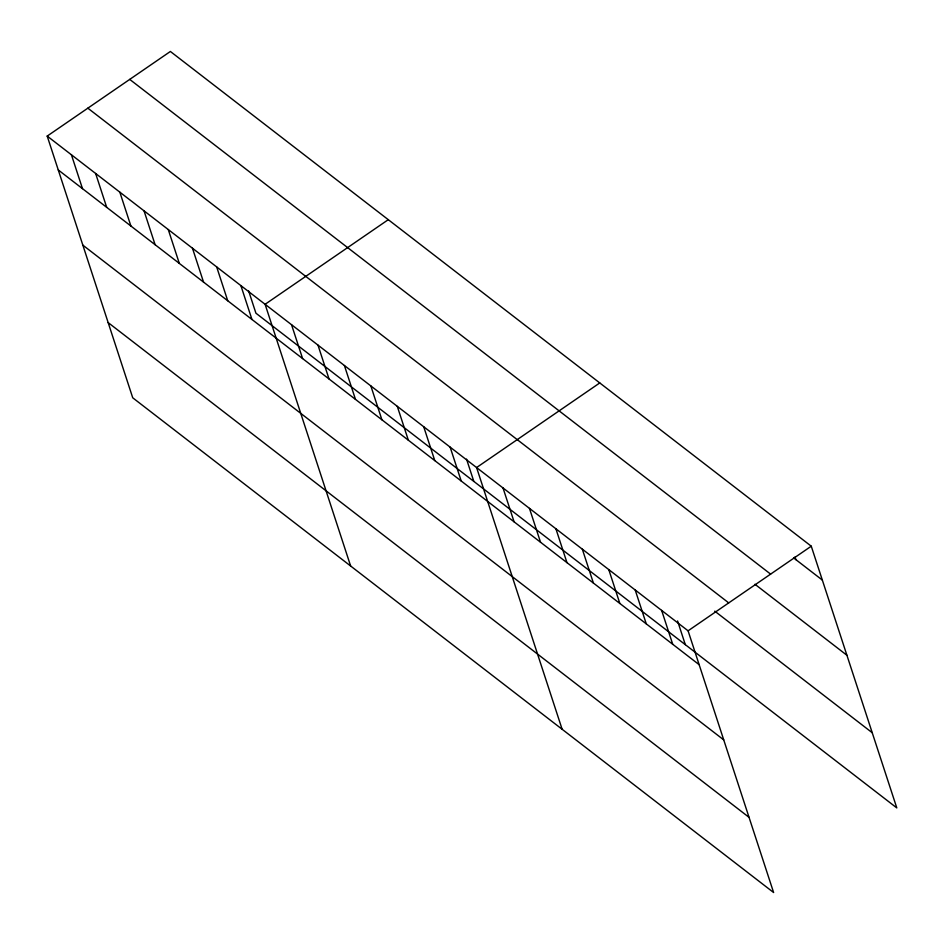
<?xml version="1.0" encoding="UTF-8"?>
<svg xmlns="http://www.w3.org/2000/svg" width="944" height="944" viewBox="0 0 944 944"><rect width="100%" height="100%" fill="white"/><g stroke="black" fill="none" stroke-linecap="round" stroke-linejoin="round"><path stroke-width="1.42" d="M47.2 136.089L688.082 630.816L773.62 892.528L132.738 397.802L47.2 136.089L170.38 51.472L811.262 546.198L896.8 807.911L255.918 313.184L248.638 290.905M388.279 219.681L265.099 304.298L350.637 566.011M599.77 382.934L476.59 467.551L562.128 729.264M688.082 630.816L811.262 546.198M793.597 557.88L822.33 580.064M129.729 79.402L770.611 574.117M754.952 584.265L846.898 655.254M87.851 108.171L728.721 602.886M714.761 611.157L872.221 732.721M58.268 169.955L699.15 664.682M82.848 245.145L723.718 739.872M108.171 322.612L749.04 817.339M795.001 556.948L795.886 559.65M677.58 620.975L685.309 644.646M661.638 610.402L672.706 644.268M635.206 590L646.274 623.866M608.774 569.586L619.842 603.452M582.33 549.184L593.398 583.05M555.898 528.77L566.966 562.636M529.454 508.368L540.534 542.234M503.022 487.965L514.091 521.831M466.537 459.114L473.817 481.393M450.146 447.149L461.215 481.015M423.714 426.735L434.783 460.601M397.282 406.333L408.351 440.199M370.839 385.919L381.907 419.797M344.407 365.517L355.475 399.383M317.975 345.115L329.043 378.981M291.531 324.701L302.599 358.567M240.885 285.607L251.954 319.473M216.672 266.916L227.74 300.782M192.47 248.225L203.538 282.091M168.256 229.534L179.325 263.4M144.043 210.854L155.111 244.72M119.829 192.163L130.897 226.029M95.627 173.472L106.696 207.338M71.414 154.781L82.482 188.647"/></g></svg>
